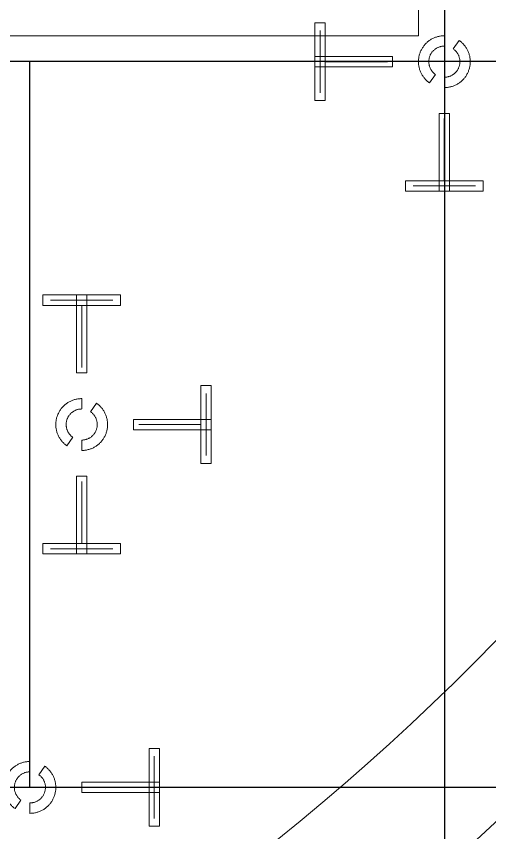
# Model space of a CAD drawing. Extents: x -17000 to 83000, y -71302 to 39000.
# Drawn here: x 57737 to 66875, y -47875 to -32126 of the extents above; entities that cross this region are included whole.
import ezdxf

# ---------------------------------------------------------------- set-up
doc = ezdxf.new("R2010")
doc.units = 0
doc.layers.get('0').update_dxf_attribs({"lineweight": 25, "true_color": 0xffffff})
for name, color, linetype, lineweight, true_color in [('Alighners', 3, 'Continuous', 5, 0x00ff00), ('Boundaries', 6, 'Continuous', 5, 0xff00ff), ('Dicing', 1, 'Continuous', 25, 0xff0000)]:
    doc.layers.add(name, color=color, linetype=linetype, lineweight=lineweight, true_color=true_color)

# ---------------------------------------------------------------- blocks, each defined once
blk = doc.blocks.new('Half_moon_alignment1')
at = {"layer": 'Alighners'}
for points in [[(-286.79, -409.58), (-299.5, -400.5), (-311.75, -391), (-324, -381), (-335.75, -370.75), (-347, -360), (-358, -349), (-368.75, -337.5), (-379.25, -326), (-389.25, -314), (-398.75, -301.5), (-408, -289), (-417, -276), (-425.25, -263), (-433.25, -249.5), (-441, -236), (-448, -222), (-454.75, -208), (-461, -193.5), (-466.75, -179), (-472.25, -164.5), (-477.25, -149.5), (-481.5, -134.5), (-485.5, -119.5), (-489, -104.25), (-492, -89), (-494.5, -73.5), (-496.75, -58), (-498.25, -42.5), (-499.25, -27), (-500, -11.25), (-500, 4.25), (-499.75, 20), (-498.75, 35.5), (-497.5, 51), (-495.5, 66.5), (-493.25, 82), (-490.5, 97.5), (-487.25, 112.75), (-483.5, 127.75), (-479.25, 143), (-474.5, 157.75), (-469.25, 172.5), (-463.75, 187), (-457.75, 201.5), (-451, 215.75), (-444.25, 229.75), (-436.75, 243.5), (-429, 257), (-420.75, 270.25), (-412, 283.25), (-403, 296), (-393.5, 308.5), (-383.75, 320.5), (-373.5, 332.5), (-363, 344), (-352, 355), (-340.75, 366), (-329.25, 376.5), (-317.25, 386.5), (-305, 396.25), (-292.5, 405.5), (-279.75, 414.5), (-266.5, 423), (-253.25, 431.25), (-239.75, 438.75), (-225.75, 446), (-211.75, 453), (-197.5, 459.25), (-183, 465.25), (-168.5, 470.75), (-153.75, 475.75), (-138.75, 480.5), (-123.75, 484.5), (-108.5, 488), (-93.25, 491.25), (-77.75, 494), (-62.25, 496.25), (-46.75, 497.75), (-31.25, 499), (-15.5, 499.75), (0, 500), (0, 300), (-12, 299.75), (-24, 299), (-36, 297.75), (-48, 296.25), (-59.75, 294), (-71.5, 291.25), (-83.25, 288.25), (-94.75, 284.75), (-106.25, 280.75), (-117.25, 276.25), (-128.25, 271.25), (-139, 265.75), (-149.75, 260), (-160, 253.75), (-170, 247.25), (-179.75, 240.25), (-189.25, 232.75), (-198.5, 225), (-207.5, 216.75), (-216, 208.25), (-224.25, 199.5), (-232, 190.25), (-239.5, 180.75), (-246.5, 171), (-253.25, 161), (-259.5, 150.75), (-265.25, 140.25), (-270.75, 129.5), (-275.75, 118.5), (-280.25, 107.25), (-284.25, 96), (-288, 84.5), (-291, 72.75), (-293.75, 61), (-296, 49.25), (-297.75, 37.25), (-299, 25.25), (-299.75, 13.25), (-300, 1.25), (-299.75, -10.75), (-299.25, -22.75), (-298, -34.75), (-296.25, -46.75), (-294.25, -58.75), (-291.75, -70.5), (-288.5, -82), (-285, -93.5), (-281, -105), (-276.75, -116.25), (-271.75, -127.25), (-266.5, -138), (-260.75, -148.5), (-254.5, -159), (-248, -169), (-241, -178.75), (-233.5, -188.25), (-225.75, -197.5), (-217.75, -206.5), (-209.25, -215), (-200.5, -223.25), (-191.25, -231.25), (-181.75, -238.75), (-172.07, -245.75)], [(0, -500), (0, -300), (12, -299.75), (24, -299), (36, -297.75), (48, -296.25), (59.75, -294), (71.5, -291.25), (83.25, -288.25), (94.75, -284.75), (106.25, -280.75), (117.25, -276.25), (128.25, -271.25), (139, -265.75), (149.75, -260), (160, -253.75), (170, -247.25), (179.75, -240.25), (189.25, -232.75), (198.5, -225), (207.5, -216.75), (216, -208.25), (224.25, -199.5), (232, -190.25), (239.5, -180.75), (246.5, -171), (253.25, -161), (259.5, -150.75), (265.25, -140.25), (270.75, -129.5), (275.75, -118.5), (280.25, -107.25), (284.25, -96), (288, -84.5), (291, -72.75), (293.75, -61), (296, -49.25), (297.75, -37.25), (299, -25.25), (299.75, -13.25), (300, -1.25), (299.75, 10.75), (299.25, 22.75), (298, 34.75), (296.25, 46.75), (294.25, 58.75), (291.75, 70.5), (288.5, 82), (285, 93.5), (281, 105), (276.75, 116.25), (271.75, 127.25), (266.5, 138), (260.75, 148.5), (254.5, 159), (248, 169), (241, 178.75), (233.5, 188.25), (225.75, 197.5), (217.75, 206.5), (209.25, 215), (200.5, 223.25), (191.25, 231.25), (181.75, 238.75), (172.07, 245.75), (286.79, 409.58), (299.5, 400.5), (311.75, 391), (324, 381), (335.75, 370.75), (347, 360), (358, 349), (368.75, 337.5), (379.25, 326), (389.25, 314), (398.75, 301.5), (408, 289), (417, 276), (425.25, 263), (433.25, 249.5), (441, 236), (448, 222), (454.75, 208), (461, 193.5), (466.75, 179), (472.25, 164.5), (477.25, 149.5), (481.5, 134.5), (485.5, 119.5), (489, 104.25), (492, 89), (494.5, 73.5), (496.75, 58), (498.25, 42.5), (499.25, 27), (500, 11.25), (500, -4.25), (499.75, -20), (498.75, -35.5), (497.5, -51), (495.5, -66.5), (493.25, -82), (490.5, -97.5), (487.25, -112.75), (483.5, -127.75), (479.25, -143), (474.5, -157.75), (469.25, -172.5), (463.75, -187), (457.75, -201.5), (451, -215.75), (444.25, -229.75), (436.75, -243.5), (429, -257), (420.75, -270.25), (412, -283.25), (403, -296), (393.5, -308.5), (383.75, -320.5), (373.5, -332.5), (363, -344), (352, -355), (340.75, -366), (329.25, -376.5), (317.25, -386.5), (305, -396.25), (292.5, -405.5), (279.75, -414.5), (266.5, -423), (253.25, -431.25), (239.75, -438.75), (225.75, -446), (211.75, -453), (197.5, -459.25), (183, -465.25), (168.5, -470.75), (153.75, -475.75), (138.75, -480.5), (123.75, -484.5), (108.5, -488), (93.25, -491.25), (77.75, -494), (62.25, -496.25), (46.75, -497.75), (31.25, -499), (15.5, -499.75)]]:
    blk.add_lwpolyline(points, close=True, dxfattribs=at)
blk = doc.blocks.new('T_alignment$1')
at = {"layer": 'Alighners'}
for points in [[(-600, 700), (600, 700)], [(0, -600), (0, 600)]]:
    blk.add_lwpolyline(points, dxfattribs=at)
blk = doc.blocks.new('T_alignment')
at = {"layer": 'Alighners'}
for points in [[(-600, 700), (600, 700)], [(0, -600), (0, 600)]]:
    blk.add_lwpolyline(points, dxfattribs=at)

msp = doc.modelspace()

# ---------------------------------------------------------------- linework, layer by layer
at = {"layer": 'Alighners'}
for points in [[(63499.865, -33751.916), (63499.865, -32251.916), (63699.865, -32251.916), (63699.865, -32901.916), (64999.865, -32901.916), (64999.865, -33101.916), (63699.865, -33101.916), (63699.865, -33751.916)], [(65249.137, -35498.084), (65249.137, -35298.084), (65899.137, -35298.084), (65899.137, -33998.084), (66099.137, -33998.084), (66099.137, -35298.084), (66749.137, -35298.084), (66749.137, -35498.084)], [(58899.865, -39001.916), (58899.865, -37701.916), (58249.865, -37701.916), (58249.865, -37501.916), (59749.865, -37501.916), (59749.865, -37701.916), (59099.865, -37701.916), (59099.865, -39001.916)], [(61300.136, -40750.973), (61300.136, -40100.973), (60000.136, -40100.973), (60000.136, -39900.973), (61300.136, -39900.973), (61300.136, -39250.973), (61500.136, -39250.973), (61500.136, -40750.973)], [(58249.137, -42498.084), (58249.137, -42298.084), (58899.137, -42298.084), (58899.137, -40998.084), (59099.137, -40998.084), (59099.137, -42298.084), (59749.137, -42298.084), (59749.137, -42498.084)], [(60300.136, -47750.973), (60300.136, -47100.973), (59000.136, -47100.973), (59000.136, -46900.973), (60300.136, -46900.973), (60300.136, -46250.973), (60500.136, -46250.973), (60500.136, -47750.973)]]:
    msp.add_lwpolyline(points, close=True, dxfattribs=at)
for points in [[(63499.865, -32251.916), (63499.865, -33751.916)], [(63699.865, -32251.916), (63499.865, -32251.916)], [(63699.865, -33751.916), (63699.865, -32251.916)], [(63499.865, -32901.916), (63499.865, -33101.916)], [(64999.865, -32901.916), (63499.865, -32901.916)], [(64999.865, -33101.916), (64999.865, -32901.916)], [(63499.865, -33101.916), (64999.865, -33101.916)], [(63499.865, -33751.916), (63699.865, -33751.916)], [(65899.137, -33998.084), (65899.137, -35498.084)], [(66099.137, -33998.084), (65899.137, -33998.084)], [(66099.137, -35498.084), (66099.137, -33998.084)], [(66749.137, -35298.084), (65249.137, -35298.084)], [(65249.137, -35298.084), (65249.137, -35498.084)], [(66749.137, -35498.084), (66749.137, -35298.084)], [(65249.137, -35498.084), (66749.137, -35498.084)], [(65899.137, -35498.084), (66099.137, -35498.084)], [(59749.865, -37501.916), (58249.865, -37501.916)], [(58249.865, -37501.916), (58249.865, -37701.916)], [(59099.865, -37501.916), (58899.865, -37501.916)], [(58899.865, -37501.916), (58899.865, -39001.916)], [(59099.865, -39001.916), (59099.865, -37501.916)], [(59749.865, -37701.916), (59749.865, -37501.916)], [(58249.865, -37701.916), (59749.865, -37701.916)], [(58899.865, -39001.916), (59099.865, -39001.916)], [(61300.136, -39250.973), (61300.136, -40750.973)], [(61500.136, -39250.973), (61300.136, -39250.973)], [(61500.136, -40750.973), (61500.136, -39250.973)], [(61500.136, -39900.973), (60000.136, -39900.973)], [(60000.136, -39900.973), (60000.136, -40100.973)], [(61500.136, -40100.973), (61500.136, -39900.973)], [(60000.136, -40100.973), (61500.136, -40100.973)], [(61300.136, -40750.973), (61500.136, -40750.973)], [(58899.137, -40998.084), (58899.137, -42498.084)], [(59099.137, -40998.084), (58899.137, -40998.084)], [(59099.137, -42498.084), (59099.137, -40998.084)], [(59749.137, -42298.084), (58249.137, -42298.084)], [(58249.137, -42298.084), (58249.137, -42498.084)], [(59749.137, -42498.084), (59749.137, -42298.084)], [(58249.137, -42498.084), (59749.137, -42498.084)], [(58899.137, -42498.084), (59099.137, -42498.084)], [(60300.136, -46250.973), (60300.136, -47750.973)], [(60500.136, -46250.973), (60300.136, -46250.973)], [(60500.136, -47750.973), (60500.136, -46250.973)], [(59000.136, -46900.973), (59000.136, -47100.973)], [(60500.136, -46900.973), (59000.136, -46900.973)], [(60500.136, -47100.973), (60500.136, -46900.973)], [(59000.136, -47100.973), (60500.136, -47100.973)], [(60300.136, -47750.973), (60500.136, -47750.973)]]:
    msp.add_lwpolyline(points, dxfattribs=at)
at = {"layer": 'Boundaries'}
for points in [[(65500, -32500), (65500, -11500)], [(44500, -32500), (65500, -32500)]]:
    msp.add_lwpolyline(points, dxfattribs=at)
for radius in [50000, 47500]:
    msp.add_circle((33000, -11000), radius, dxfattribs=at)
at = {"layer": 'Dicing'}
for p, q in [((66000, 39000), (66000, -61000)), ((83000, -33000), (-17000, -33000)), ((58000, -47000), (58000, -33000)), ((83000, -47000), (44000, -47000))]:
    msp.add_line(p, q, dxfattribs=at)

# ---------------------------------------------------------------- block references
for name, p, rotation in [('T_alignment', (64299.865, -33001.916), 90), ('T_alignment', (65999.137, -34698.084), 180), ('T_alignment$1', (60700.136, -40000.973), 270), ('T_alignment', (58999.137, -41698.084), 180), ('T_alignment$1', (59700.136, -47000.973), 270)]:
    msp.add_blockref(name, p, dxfattribs=dict(rotation=rotation))
for name, p in [('Half_moon_alignment1', (65999.594, -33001.466)), ('T_alignment', (58999.865, -38301.916)), ('Half_moon_alignment1', (58999.594, -40001.466)), ('Half_moon_alignment1', (57999.594, -47001.466))]:
    msp.add_blockref(name, p)

doc.saveas('drawing.dxf')
